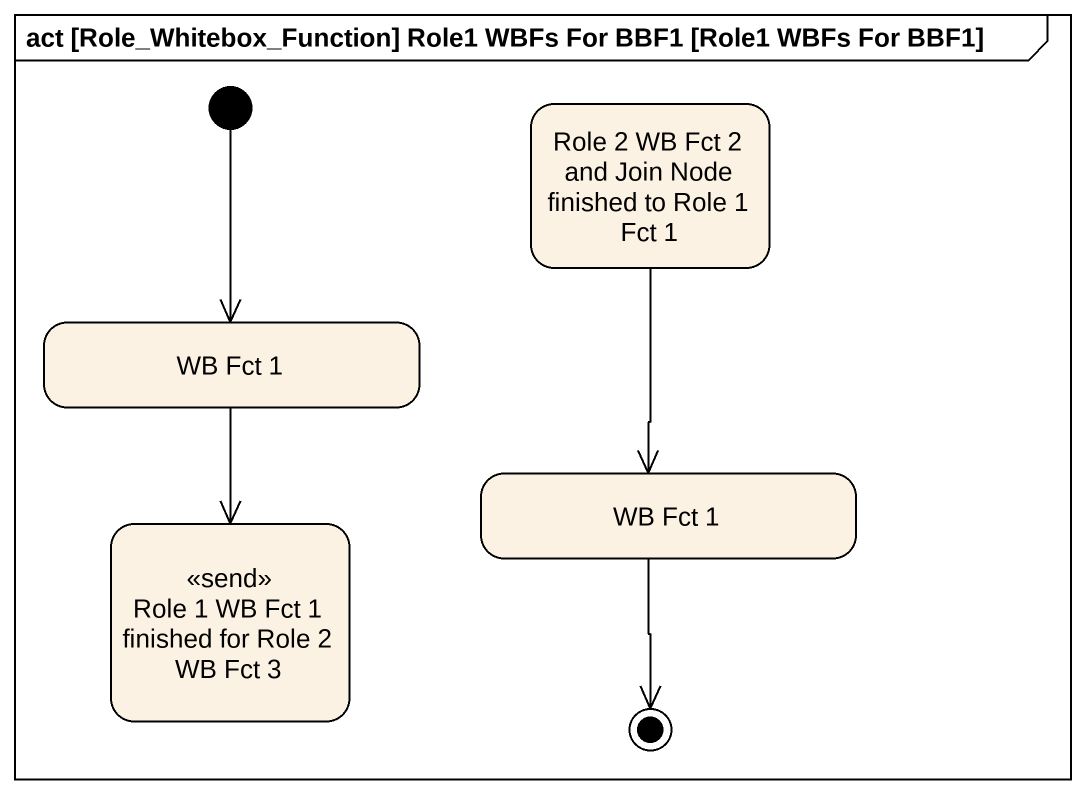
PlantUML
@startuml
mainframe act [Role_Whitebox_Function] Role1 WBFs For BBF1 [Role1 WBFs For BBF1]
hide empty description
state "Role 2 WB Fct 2 and Join Node finished to Role 1 Fct 1" as Role_2_WB_Fct_2_and_Join
state "WB Fct 1" as WB_Fct_1
state "WB Fct 1" as WB_Fct_1_2
state "Role 1 WB Fct 1 finished for Role 2 WB Fct 3" as Role_1_WB_Fct_1_finished <<send>>
[*] --> WB_Fct_1
Role_2_WB_Fct_2_and_Join --> WB_Fct_1_2
WB_Fct_1 --> Role_1_WB_Fct_1_finished
WB_Fct_1_2 --> [*]
@enduml
